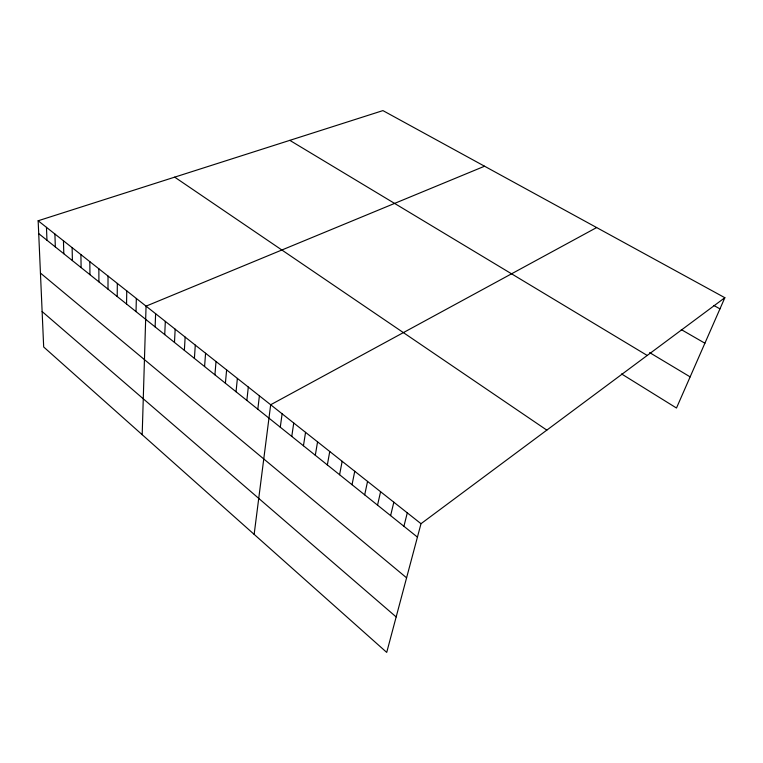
<?xml version="1.0" encoding="UTF-8"?>
<svg xmlns="http://www.w3.org/2000/svg" width="763" height="763" viewBox="0 0 763 763"><rect width="100%" height="100%" fill="white"/><g stroke="black" fill="none" stroke-linecap="round" stroke-linejoin="round"><path stroke-width="1.14" d="M107.993 289.139L108.031 276.063M117.206 296.521L117.33 283.416M126.553 304.017L126.763 290.884M136.033 311.609L136.339 298.457M142.185 434.691L146.057 306.144L484.562 166.22M155.127 326.917L155.614 313.717M164.732 334.614L165.323 321.395M174.479 342.425L175.166 329.177M184.369 350.351L185.151 337.084M194.403 358.381L195.29 345.105M204.579 366.545L205.581 353.24M214.918 374.824L216.024 361.509M225.4 383.226L226.621 369.893M236.044 391.753L237.379 378.41M246.85 400.413L248.309 387.051M257.818 409.206L259.401 395.835M254.146 534.367L270.674 404.752L596.647 227.555M280.279 427.204L282.119 413.804M291.771 436.417L293.745 423.007M303.445 445.764L305.553 432.354M315.3 455.273L317.561 441.844M327.346 464.925L329.75 451.496M339.592 474.739L342.148 461.31M352.039 484.715L354.747 471.276M364.685 494.844L367.556 481.415M377.542 505.154L380.584 491.715M390.618 515.626L393.832 502.197M403.913 526.279L407.299 512.86M724.85 297.713L421.004 523.704L386.717 652.394L43.682 346.993L38.15 220.765L382.921 110.606L724.85 297.713L676.485 408.024L621.559 373.937M713.815 305.467L719.957 308.872M681.273 329.587L704.898 343.216M649.637 352.601L690.143 376.884M289.816 140.354L647.205 355.453M174.689 177.14L546.823 430.122M38.15 220.765L421.004 523.704M38.713 233.621L417.428 537.114M40.439 273.059L406.584 577.829M42.127 311.552L396.159 616.933M46.467 227.345L46.963 240.231M54.907 234.022L55.327 246.935M63.453 240.784L63.806 253.726M72.123 247.651L72.399 260.612M80.907 254.604L81.116 267.603M89.824 261.652L89.948 274.68M98.866 268.805L98.904 281.862"/></g></svg>
